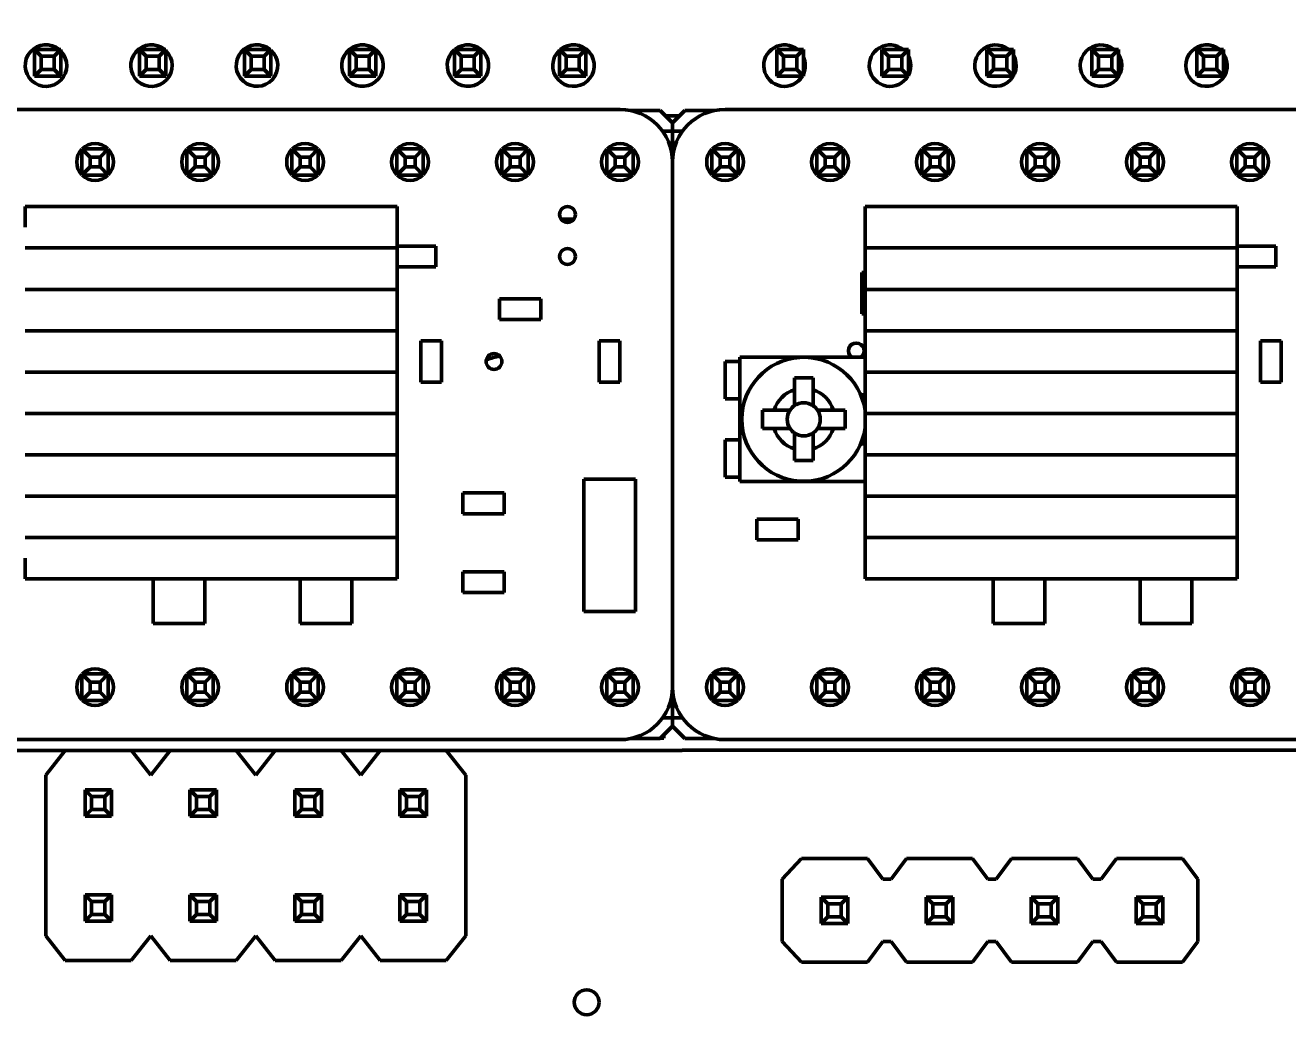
# Model space of a CAD drawing. Header units: millimetres. Extents: x -1328 to 2520, y -765 to 1782.
# Drawn here: x 755.94 to 786.48, y 817.19 to 841.12 of the extents above; entities that cross this region are included whole.
import ezdxf

# ---------------------------------------------------------------- set-up
doc = ezdxf.new("R2010")
doc.units = ezdxf.units.MM
doc.header["$LTSCALE"] = 6
doc.layers.add('Dimension (ISO)', color=7, linetype='Continuous', lineweight=25)
doc.layers.add('Visible (ISO)', color=7, linetype='Continuous', lineweight=50)
doc.styles.add('Note Text (ISO)', font='tahoma.ttf')
doc.dimstyles.new('Default (ISO)', dxfattribs={"dimscale": 6, "dimtxt": 3.5, "dimasz": 2.5, "dimexe": 3.175, "dimexo": 0, "dimgap": 0.762, "dimtad": 1, "dimrnd": 1e-08, "dimzin": 0, "dimtxsty": 'Note Text (ISO)', "dimcen": 0.09, "dimdle": 10, "dimclrd": 256, "dimclre": 256, "dimclrt": 256, "dimazin": 0, "dimtfac": 1.001486, "dimtmove": 0, "dimatfit": 3, "dimfxl": 1, "dimtolj": 1, "dimtzin": 0, "dimlwd": -1, "dimlwe": -1, "dimarcsym": 0})

# ---------------------------------------------------------------- blocks, each defined once
blk = doc.blocks.new('*D22')
at = {"layer": 'Defpoints', "color": 0, "transparency": 16777216}
for p in [(706.832, 862.64), (706.832, 848.903), (758.189, 848.903)]:
    blk.add_point(p, dxfattribs=at)
at = {"layer": 'Dimension (ISO)', "transparency": 16777216}
for p, q in [((706.832, 877.64), (706.832, 949.553)), ((706.832, 848.903), (706.832, 862.64)), ((758.189, 848.903), (687.782, 848.903)), ((706.832, 833.903), (706.832, 818.903))]:
    blk.add_line(p, q, dxfattribs=at)
for points in [[(704.332, 877.64), (709.332, 877.64), (706.832, 862.64)], [(704.332, 833.903), (709.332, 833.903), (706.832, 848.903)]]:
    blk.add_solid(points, dxfattribs=at)
at = {"layer": 'Dimension (ISO)', "transparency": 16777216, "insert": (681.189, 917.352), "char_height": 21, "attachment_point": 1, "rotation": 90, "style": 'Note Text (ISO)'}
blk.add_mtext('\\A1;14', dxfattribs=at)

msp = doc.modelspace()

# ---------------------------------------------------------------- linework, layer by layer
at = {"layer": 'Visible (ISO)'}
for p, q in [((756.161, 839.888), (756.161, 840.528)), ((756.161, 840.528), (756.801, 840.528)), ((756.321, 840.368), (756.161, 840.528)), ((756.321, 840.368), (756.641, 840.368)), ((756.321, 840.048), (756.321, 840.368)), ((756.801, 840.528), (756.641, 840.368)), ((756.641, 840.048), (756.641, 840.368)), ((756.801, 839.888), (756.801, 840.528)), ((758.701, 839.888), (758.701, 840.528)), ((758.701, 840.528), (759.341, 840.528)), ((758.861, 840.368), (758.701, 840.528)), ((758.861, 840.368), (759.181, 840.368)), ((758.861, 840.048), (758.861, 840.368)), ((759.341, 840.528), (759.181, 840.368)), ((759.181, 840.048), (759.181, 840.368)), ((759.341, 839.888), (759.341, 840.528)), ((761.241, 840.528), (761.881, 840.528)), ((761.401, 840.368), (761.241, 840.528)), ((761.241, 839.888), (761.241, 840.528)), ((761.401, 840.368), (761.721, 840.368)), ((761.401, 840.048), (761.401, 840.368)), ((761.881, 840.528), (761.721, 840.368)), ((761.721, 840.048), (761.721, 840.368)), ((761.881, 839.888), (761.881, 840.528)), ((763.781, 839.888), (763.781, 840.528)), ((763.781, 840.528), (764.421, 840.528)), ((763.941, 840.368), (763.781, 840.528)), ((763.941, 840.368), (764.261, 840.368)), ((763.941, 840.048), (763.941, 840.368)), ((764.421, 840.528), (764.261, 840.368)), ((764.261, 840.048), (764.261, 840.368)), ((764.421, 839.888), (764.421, 840.528)), ((766.321, 839.888), (766.321, 840.528)), ((766.321, 840.528), (766.961, 840.528)), ((766.481, 840.368), (766.321, 840.528)), ((766.481, 840.368), (766.801, 840.368)), ((766.481, 840.048), (766.481, 840.368)), ((766.961, 840.528), (766.801, 840.368)), ((766.801, 840.048), (766.801, 840.368)), ((766.961, 839.888), (766.961, 840.528)), ((768.861, 839.888), (768.861, 840.528)), ((768.861, 840.528), (769.501, 840.528)), ((769.021, 840.368), (768.861, 840.528)), ((769.021, 840.368), (769.341, 840.368)), ((769.021, 840.048), (769.021, 840.368)), ((769.501, 840.528), (769.341, 840.368)), ((769.341, 840.048), (769.341, 840.368)), ((769.501, 839.888), (769.501, 840.528)), ((774.284, 840.368), (774.124, 840.528)), ((774.124, 839.888), (774.124, 840.528)), ((774.124, 840.528), (774.764, 840.528)), ((774.284, 840.368), (774.604, 840.368)), ((774.284, 840.048), (774.284, 840.368)), ((774.764, 840.528), (774.604, 840.368)), ((774.604, 840.048), (774.604, 840.368)), ((774.764, 839.888), (774.764, 840.528)), ((776.824, 840.368), (776.664, 840.528)), ((776.664, 839.888), (776.664, 840.528)), ((776.664, 840.528), (777.304, 840.528)), ((776.824, 840.368), (777.144, 840.368)), ((776.824, 840.048), (776.824, 840.368)), ((777.304, 840.528), (777.144, 840.368)), ((777.144, 840.048), (777.144, 840.368)), ((777.304, 839.888), (777.304, 840.528)), ((779.364, 840.368), (779.204, 840.528)), ((779.204, 839.888), (779.204, 840.528)), ((779.204, 840.528), (779.844, 840.528)), ((779.364, 840.368), (779.684, 840.368)), ((779.364, 840.048), (779.364, 840.368)), ((779.844, 840.528), (779.684, 840.368)), ((779.684, 840.048), (779.684, 840.368)), ((779.844, 839.888), (779.844, 840.528)), ((781.904, 840.368), (781.744, 840.528)), ((781.744, 839.888), (781.744, 840.528)), ((781.744, 840.528), (782.384, 840.528)), ((781.904, 840.368), (782.224, 840.368)), ((781.904, 840.048), (781.904, 840.368)), ((782.384, 840.528), (782.224, 840.368)), ((782.224, 840.048), (782.224, 840.368)), ((782.384, 839.888), (782.384, 840.528)), ((784.444, 840.368), (784.284, 840.528)), ((784.284, 839.888), (784.284, 840.528)), ((784.284, 840.528), (784.924, 840.528)), ((784.444, 840.368), (784.764, 840.368)), ((784.444, 840.048), (784.444, 840.368)), ((784.924, 840.528), (784.764, 840.368)), ((784.764, 840.048), (784.764, 840.368)), ((784.924, 839.888), (784.924, 840.528)), ((756.161, 839.888), (756.321, 840.048)), ((756.321, 840.048), (756.641, 840.048)), ((756.641, 840.048), (756.801, 839.888)), ((758.701, 839.888), (758.861, 840.048)), ((758.861, 840.048), (759.181, 840.048)), ((759.181, 840.048), (759.341, 839.888)), ((761.241, 839.888), (761.401, 840.048)), ((761.401, 840.048), (761.721, 840.048)), ((761.721, 840.048), (761.881, 839.888)), ((763.781, 839.888), (763.941, 840.048)), ((763.941, 840.048), (764.261, 840.048)), ((764.261, 840.048), (764.421, 839.888)), ((766.321, 839.888), (766.481, 840.048)), ((766.481, 840.048), (766.801, 840.048)), ((766.801, 840.048), (766.961, 839.888)), ((768.861, 839.888), (769.021, 840.048)), ((769.021, 840.048), (769.341, 840.048)), ((769.341, 840.048), (769.501, 839.888)), ((774.124, 839.888), (774.284, 840.048)), ((774.284, 840.048), (774.604, 840.048)), ((774.604, 840.048), (774.764, 839.888)), ((776.664, 839.888), (776.824, 840.048)), ((776.824, 840.048), (777.144, 840.048)), ((777.144, 840.048), (777.304, 839.888)), ((779.204, 839.888), (779.364, 840.048)), ((779.364, 840.048), (779.684, 840.048)), ((779.684, 840.048), (779.844, 839.888)), ((781.744, 839.888), (781.904, 840.048)), ((781.904, 840.048), (782.224, 840.048)), ((782.224, 840.048), (782.384, 839.888)), ((784.284, 839.888), (784.444, 840.048)), ((784.444, 840.048), (784.764, 840.048)), ((784.764, 840.048), (784.924, 839.888)), ((756.161, 839.888), (756.801, 839.888)), ((758.701, 839.888), (759.341, 839.888)), ((761.241, 839.888), (761.881, 839.888)), ((763.781, 839.888), (764.421, 839.888)), ((766.321, 839.888), (766.961, 839.888)), ((768.861, 839.888), (769.501, 839.888)), ((774.124, 839.888), (774.764, 839.888)), ((776.664, 839.888), (777.304, 839.888)), ((779.204, 839.888), (779.844, 839.888)), ((781.744, 839.888), (782.384, 839.888)), ((784.284, 839.888), (784.924, 839.888)), ((770.327, 839.079), (752.547, 839.079)), ((770.578, 839.054), (771.297, 839.054)), ((771.597, 838.754), (771.297, 839.054)), ((771.897, 839.054), (771.597, 838.754)), ((771.897, 839.054), (772.617, 839.054)), ((790.647, 839.079), (772.867, 839.079)), ((771.422, 838.929), (771.772, 838.929)), ((771.597, 838.554), (771.597, 838.754)), ((771.597, 838.754), (771.597, 838.554)), ((771.597, 838.554), (771.356, 838.554)), ((771.839, 838.554), (771.597, 838.554)), ((771.597, 838.554), (771.597, 837.809)), ((771.597, 837.809), (771.597, 838.554)), ((757.307, 838.129), (757.947, 838.129)), ((757.507, 837.929), (757.307, 838.129)), ((757.307, 837.489), (757.307, 838.129)), ((757.747, 837.929), (757.947, 838.129)), ((757.947, 838.129), (757.947, 837.489)), ((759.847, 838.129), (760.487, 838.129)), ((760.047, 837.929), (759.847, 838.129)), ((759.847, 837.489), (759.847, 838.129)), ((760.287, 837.929), (760.487, 838.129)), ((760.487, 838.129), (760.487, 837.489)), ((762.387, 838.129), (763.027, 838.129)), ((762.587, 837.929), (762.387, 838.129)), ((762.387, 837.489), (762.387, 838.129)), ((762.827, 837.929), (763.027, 838.129)), ((763.027, 838.129), (763.027, 837.489)), ((764.927, 838.129), (765.567, 838.129)), ((765.127, 837.929), (764.927, 838.129)), ((764.927, 837.489), (764.927, 838.129)), ((765.367, 837.929), (765.567, 838.129)), ((765.567, 838.129), (765.567, 837.489)), ((767.467, 838.129), (768.107, 838.129)), ((767.667, 837.929), (767.467, 838.129)), ((767.467, 837.489), (767.467, 838.129)), ((767.907, 837.929), (768.107, 838.129)), ((768.107, 838.129), (768.107, 837.489)), ((770.007, 838.129), (770.647, 838.129)), ((770.207, 837.929), (770.007, 838.129)), ((770.007, 837.489), (770.007, 838.129)), ((770.447, 837.929), (770.647, 838.129)), ((770.647, 838.129), (770.647, 837.489)), ((772.747, 837.929), (772.547, 838.129)), ((772.547, 837.489), (772.547, 838.129)), ((772.547, 838.129), (773.187, 838.129)), ((772.987, 837.929), (773.187, 838.129)), ((773.187, 838.129), (773.187, 837.489)), ((775.087, 838.129), (775.727, 838.129)), ((775.287, 837.929), (775.087, 838.129)), ((775.087, 837.489), (775.087, 838.129)), ((775.527, 837.929), (775.727, 838.129)), ((775.727, 838.129), (775.727, 837.489)), ((777.627, 838.129), (778.267, 838.129)), ((777.827, 837.929), (777.627, 838.129)), ((777.627, 837.489), (777.627, 838.129)), ((778.067, 837.929), (778.267, 838.129)), ((778.267, 838.129), (778.267, 837.489)), ((780.167, 838.129), (780.807, 838.129)), ((780.367, 837.929), (780.167, 838.129)), ((780.167, 837.489), (780.167, 838.129)), ((780.607, 837.929), (780.807, 838.129)), ((780.807, 838.129), (780.807, 837.489)), ((782.707, 838.129), (783.347, 838.129)), ((782.907, 837.929), (782.707, 838.129)), ((782.707, 837.489), (782.707, 838.129)), ((783.147, 837.929), (783.347, 838.129)), ((783.347, 838.129), (783.347, 837.489)), ((785.247, 838.129), (785.887, 838.129)), ((785.447, 837.929), (785.247, 838.129)), ((785.247, 837.489), (785.247, 838.129)), ((785.687, 837.929), (785.887, 838.129)), ((785.887, 838.129), (785.887, 837.489)), ((757.747, 837.929), (757.507, 837.929)), ((757.507, 837.929), (757.507, 837.689)), ((757.747, 837.689), (757.747, 837.929)), ((760.287, 837.929), (760.047, 837.929)), ((760.047, 837.929), (760.047, 837.689)), ((760.287, 837.689), (760.287, 837.929)), ((762.827, 837.929), (762.587, 837.929)), ((762.587, 837.929), (762.587, 837.689)), ((762.827, 837.689), (762.827, 837.929)), ((765.367, 837.929), (765.127, 837.929)), ((765.127, 837.929), (765.127, 837.689)), ((765.367, 837.689), (765.367, 837.929)), ((767.907, 837.929), (767.667, 837.929)), ((767.667, 837.929), (767.667, 837.689)), ((767.907, 837.689), (767.907, 837.929)), ((770.447, 837.929), (770.207, 837.929)), ((770.207, 837.929), (770.207, 837.689)), ((770.447, 837.689), (770.447, 837.929)), ((772.987, 837.929), (772.747, 837.929)), ((772.747, 837.929), (772.747, 837.689)), ((772.987, 837.689), (772.987, 837.929)), ((775.527, 837.929), (775.287, 837.929)), ((775.287, 837.929), (775.287, 837.689)), ((775.527, 837.689), (775.527, 837.929)), ((778.067, 837.929), (777.827, 837.929)), ((777.827, 837.929), (777.827, 837.689)), ((778.067, 837.689), (778.067, 837.929)), ((780.607, 837.929), (780.367, 837.929)), ((780.367, 837.929), (780.367, 837.689)), ((780.607, 837.689), (780.607, 837.929)), ((783.147, 837.929), (782.907, 837.929)), ((782.907, 837.929), (782.907, 837.689)), ((783.147, 837.689), (783.147, 837.929)), ((785.687, 837.929), (785.447, 837.929)), ((785.447, 837.929), (785.447, 837.689)), ((785.687, 837.689), (785.687, 837.929)), ((757.307, 837.489), (757.507, 837.689)), ((757.507, 837.689), (757.747, 837.689)), ((757.947, 837.489), (757.747, 837.689)), ((759.847, 837.489), (760.047, 837.689)), ((760.047, 837.689), (760.287, 837.689)), ((760.487, 837.489), (760.287, 837.689)), ((762.387, 837.489), (762.587, 837.689)), ((762.587, 837.689), (762.827, 837.689)), ((763.027, 837.489), (762.827, 837.689)), ((764.927, 837.489), (765.127, 837.689)), ((765.127, 837.689), (765.367, 837.689)), ((765.567, 837.489), (765.367, 837.689)), ((767.467, 837.489), (767.667, 837.689)), ((767.667, 837.689), (767.907, 837.689)), ((768.107, 837.489), (767.907, 837.689)), ((770.007, 837.489), (770.207, 837.689)), ((770.207, 837.689), (770.447, 837.689)), ((770.647, 837.489), (770.447, 837.689)), ((771.597, 837.809), (771.597, 825.109)), ((771.597, 825.109), (771.597, 837.809)), ((772.547, 837.489), (772.747, 837.689)), ((772.747, 837.689), (772.987, 837.689)), ((773.187, 837.489), (772.987, 837.689)), ((775.087, 837.489), (775.287, 837.689)), ((775.287, 837.689), (775.527, 837.689)), ((775.727, 837.489), (775.527, 837.689)), ((777.627, 837.489), (777.827, 837.689)), ((777.827, 837.689), (778.067, 837.689)), ((778.267, 837.489), (778.067, 837.689)), ((780.167, 837.489), (780.367, 837.689)), ((780.367, 837.689), (780.607, 837.689)), ((780.807, 837.489), (780.607, 837.689)), ((782.707, 837.489), (782.907, 837.689)), ((782.907, 837.689), (783.147, 837.689)), ((783.347, 837.489), (783.147, 837.689)), ((785.247, 837.489), (785.447, 837.689)), ((785.447, 837.689), (785.687, 837.689)), ((785.887, 837.489), (785.687, 837.689)), ((757.947, 837.489), (757.307, 837.489)), ((760.487, 837.489), (759.847, 837.489)), ((763.027, 837.489), (762.387, 837.489)), ((765.567, 837.489), (764.927, 837.489)), ((768.107, 837.489), (767.467, 837.489)), ((770.647, 837.489), (770.007, 837.489)), ((773.187, 837.489), (772.547, 837.489)), ((775.727, 837.489), (775.087, 837.489)), ((778.267, 837.489), (777.627, 837.489)), ((780.807, 837.489), (780.167, 837.489)), ((783.347, 837.489), (782.707, 837.489)), ((785.887, 837.489), (785.247, 837.489)), ((764.937, 836.729), (755.937, 836.729)), ((755.937, 836.729), (755.937, 836.229)), ((764.937, 836.229), (764.937, 836.729)), ((785.257, 836.729), (776.257, 836.729)), ((776.257, 836.729), (776.257, 836.229)), ((785.257, 836.229), (785.257, 836.729)), ((768.902, 836.429), (769.213, 836.429)), ((764.937, 835.729), (764.937, 836.229)), ((776.257, 836.229), (776.257, 835.729)), ((785.257, 835.729), (785.257, 836.229)), ((764.937, 835.729), (755.937, 835.729)), ((765.874, 835.773), (764.937, 835.773)), ((764.937, 835.729), (764.937, 834.729)), ((765.874, 835.273), (765.874, 835.773)), ((785.257, 835.729), (776.257, 835.729)), ((776.257, 834.729), (776.257, 835.729)), ((786.194, 835.773), (785.257, 835.773)), ((785.257, 835.729), (785.257, 834.729)), ((786.194, 835.273), (786.194, 835.773)), ((764.937, 835.273), (765.874, 835.273)), ((776.173, 835.134), (776.173, 834.134)), ((776.257, 835.134), (776.173, 835.134)), ((785.257, 835.273), (786.194, 835.273)), ((755.937, 834.729), (764.937, 834.729)), ((764.937, 833.729), (764.937, 834.729)), ((768.414, 834.503), (767.414, 834.503)), ((767.414, 834.503), (767.414, 834.003)), ((768.414, 834.003), (768.414, 834.503)), ((776.257, 834.729), (785.257, 834.729)), ((776.257, 834.729), (776.257, 833.729)), ((785.257, 833.729), (785.257, 834.729)), ((767.414, 834.003), (768.414, 834.003)), ((776.173, 834.134), (776.257, 834.134)), ((764.937, 833.729), (755.937, 833.729)), ((764.937, 833.729), (764.937, 832.729)), ((785.257, 833.729), (776.257, 833.729)), ((776.257, 832.729), (776.257, 833.729)), ((785.257, 833.729), (785.257, 832.729)), ((765.505, 833.483), (765.505, 832.483)), ((766.005, 833.483), (765.505, 833.483)), ((766.005, 832.483), (766.005, 833.483)), ((769.823, 833.483), (769.823, 832.483)), ((770.323, 833.483), (769.823, 833.483)), ((770.323, 832.483), (770.323, 833.483)), ((785.825, 833.483), (785.825, 832.483)), ((786.325, 833.483), (785.825, 833.483)), ((786.325, 832.483), (786.325, 833.483)), ((772.872, 832.986), (773.222, 832.986)), ((772.872, 832.081), (772.872, 832.986)), ((776.257, 833.086), (773.222, 833.086)), ((773.222, 833.086), (773.222, 832.986)), ((773.222, 832.986), (773.222, 832.081)), ((755.937, 832.729), (764.937, 832.729)), ((764.937, 831.729), (764.937, 832.729)), ((776.257, 832.729), (785.257, 832.729)), ((776.257, 832.729), (776.257, 831.729)), ((785.257, 831.729), (785.257, 832.729)), ((765.505, 832.483), (766.005, 832.483)), ((769.823, 832.483), (770.323, 832.483)), ((774.997, 832.586), (774.547, 832.586)), ((774.547, 832.586), (774.547, 832.301)), ((774.997, 832.301), (774.997, 832.586)), ((785.825, 832.483), (786.325, 832.483)), ((773.222, 832.081), (772.872, 832.081)), ((773.222, 832.081), (773.222, 831.091)), ((776.149, 832.181), (776.257, 832.181)), ((764.937, 831.729), (755.937, 831.729)), ((764.937, 831.729), (764.937, 830.729)), ((773.772, 831.811), (773.772, 831.361)), ((774.057, 831.811), (773.772, 831.811)), ((775.772, 831.811), (775.488, 831.811)), ((775.772, 831.361), (775.772, 831.811)), ((785.257, 831.729), (776.257, 831.729)), ((776.257, 830.729), (776.257, 831.729)), ((785.257, 831.729), (785.257, 830.729)), ((773.772, 831.361), (774.057, 831.361)), ((775.488, 831.361), (775.772, 831.361)), ((772.872, 831.091), (773.222, 831.091)), ((772.872, 830.186), (772.872, 831.091)), ((773.222, 831.091), (773.222, 830.186)), ((774.547, 830.87), (774.547, 830.586)), ((774.997, 830.586), (774.997, 830.87)), ((776.257, 830.991), (776.149, 830.991)), ((755.937, 830.729), (764.937, 830.729)), ((764.937, 829.729), (764.937, 830.729)), ((774.547, 830.586), (774.997, 830.586)), ((776.257, 830.729), (785.257, 830.729)), ((776.257, 830.729), (776.257, 829.729)), ((785.257, 829.729), (785.257, 830.729)), ((773.222, 830.186), (772.872, 830.186)), ((773.222, 830.186), (773.222, 830.086)), ((769.448, 830.138), (769.448, 826.938)), ((770.698, 830.138), (769.448, 830.138)), ((770.698, 826.938), (770.698, 830.138)), ((773.222, 830.086), (776.257, 830.086)), ((764.937, 829.729), (755.937, 829.729)), ((764.937, 829.729), (764.937, 828.729)), ((767.525, 829.804), (766.525, 829.804)), ((766.525, 829.804), (766.525, 829.304)), ((767.525, 829.304), (767.525, 829.804)), ((785.257, 829.729), (776.257, 829.729)), ((776.257, 828.729), (776.257, 829.729)), ((785.257, 829.729), (785.257, 828.729)), ((766.525, 829.304), (767.525, 829.304)), ((774.637, 829.169), (773.637, 829.169)), ((773.637, 829.169), (773.637, 828.669)), ((774.637, 828.669), (774.637, 829.169)), ((755.937, 828.729), (764.937, 828.729)), ((764.937, 828.229), (764.937, 828.729)), ((773.637, 828.669), (774.637, 828.669)), ((776.257, 828.729), (785.257, 828.729)), ((776.257, 828.729), (776.257, 828.229)), ((785.257, 828.229), (785.257, 828.729)), ((755.937, 828.229), (755.937, 827.729)), ((764.937, 827.729), (764.937, 828.229)), ((776.257, 828.229), (776.257, 827.729)), ((785.257, 827.729), (785.257, 828.229)), ((767.525, 827.899), (766.525, 827.899)), ((766.525, 827.899), (766.525, 827.399)), ((767.525, 827.399), (767.525, 827.899)), ((755.937, 827.729), (764.937, 827.729)), ((759.034, 827.729), (759.034, 826.649)), ((760.284, 826.649), (760.284, 827.729)), ((762.59, 827.729), (762.59, 826.649)), ((763.84, 826.649), (763.84, 827.729)), ((776.257, 827.729), (785.257, 827.729)), ((779.354, 827.729), (779.354, 826.649)), ((780.604, 826.649), (780.604, 827.729)), ((782.91, 827.729), (782.91, 826.649)), ((784.16, 826.649), (784.16, 827.729)), ((766.525, 827.399), (767.525, 827.399)), ((769.448, 826.938), (770.698, 826.938)), ((759.034, 826.649), (760.284, 826.649)), ((762.59, 826.649), (763.84, 826.649)), ((779.354, 826.649), (780.604, 826.649)), ((782.91, 826.649), (784.16, 826.649)), ((757.507, 825.229), (757.307, 825.429)), ((757.307, 824.789), (757.307, 825.429)), ((757.307, 825.429), (757.947, 825.429)), ((757.747, 825.229), (757.947, 825.429)), ((757.947, 825.429), (757.947, 824.789)), ((759.847, 825.429), (760.487, 825.429)), ((759.847, 824.789), (759.847, 825.429)), ((760.047, 825.229), (759.847, 825.429)), ((760.287, 825.229), (760.487, 825.429)), ((760.487, 825.429), (760.487, 824.789)), ((762.387, 824.789), (762.387, 825.429)), ((762.387, 825.429), (763.027, 825.429)), ((762.587, 825.229), (762.387, 825.429)), ((762.827, 825.229), (763.027, 825.429)), ((763.027, 825.429), (763.027, 824.789)), ((764.927, 824.789), (764.927, 825.429)), ((764.927, 825.429), (765.567, 825.429)), ((765.127, 825.229), (764.927, 825.429)), ((765.367, 825.229), (765.567, 825.429)), ((765.567, 825.429), (765.567, 824.789)), ((767.467, 824.789), (767.467, 825.429)), ((767.467, 825.429), (768.107, 825.429)), ((767.667, 825.229), (767.467, 825.429)), ((767.907, 825.229), (768.107, 825.429)), ((768.107, 825.429), (768.107, 824.789)), ((770.007, 824.789), (770.007, 825.429)), ((770.007, 825.429), (770.647, 825.429)), ((770.207, 825.229), (770.007, 825.429)), ((770.447, 825.229), (770.647, 825.429)), ((770.647, 825.429), (770.647, 824.789)), ((772.547, 825.429), (773.187, 825.429)), ((772.747, 825.229), (772.547, 825.429)), ((772.547, 824.789), (772.547, 825.429)), ((772.987, 825.229), (773.187, 825.429)), ((773.187, 825.429), (773.187, 824.789)), ((775.287, 825.229), (775.087, 825.429)), ((775.087, 824.789), (775.087, 825.429)), ((775.087, 825.429), (775.727, 825.429)), ((775.527, 825.229), (775.727, 825.429)), ((775.727, 825.429), (775.727, 824.789)), ((777.827, 825.229), (777.627, 825.429)), ((777.627, 824.789), (777.627, 825.429)), ((777.627, 825.429), (778.267, 825.429)), ((778.067, 825.229), (778.267, 825.429)), ((778.267, 825.429), (778.267, 824.789)), ((780.167, 825.429), (780.807, 825.429)), ((780.167, 824.789), (780.167, 825.429)), ((780.367, 825.229), (780.167, 825.429)), ((780.607, 825.229), (780.807, 825.429)), ((780.807, 825.429), (780.807, 824.789)), ((782.707, 824.789), (782.707, 825.429)), ((782.707, 825.429), (783.347, 825.429)), ((782.907, 825.229), (782.707, 825.429)), ((783.147, 825.229), (783.347, 825.429)), ((783.347, 825.429), (783.347, 824.789)), ((785.247, 824.789), (785.247, 825.429)), ((785.247, 825.429), (785.887, 825.429)), ((785.447, 825.229), (785.247, 825.429)), ((785.687, 825.229), (785.887, 825.429)), ((785.887, 825.429), (785.887, 824.789)), ((757.307, 824.789), (757.507, 824.989)), ((757.507, 825.229), (757.507, 824.989)), ((757.747, 825.229), (757.507, 825.229)), ((757.507, 824.989), (757.747, 824.989)), ((757.747, 824.989), (757.747, 825.229)), ((757.947, 824.789), (757.747, 824.989)), ((759.847, 824.789), (760.047, 824.989)), ((760.047, 825.229), (760.047, 824.989)), ((760.287, 825.229), (760.047, 825.229)), ((760.047, 824.989), (760.287, 824.989)), ((760.287, 824.989), (760.287, 825.229)), ((760.487, 824.789), (760.287, 824.989)), ((762.387, 824.789), (762.587, 824.989)), ((762.587, 825.229), (762.587, 824.989)), ((762.827, 825.229), (762.587, 825.229)), ((762.587, 824.989), (762.827, 824.989)), ((762.827, 824.989), (762.827, 825.229)), ((763.027, 824.789), (762.827, 824.989)), ((764.927, 824.789), (765.127, 824.989)), ((765.127, 825.229), (765.127, 824.989)), ((765.367, 825.229), (765.127, 825.229)), ((765.127, 824.989), (765.367, 824.989)), ((765.367, 824.989), (765.367, 825.229)), ((765.567, 824.789), (765.367, 824.989)), ((767.467, 824.789), (767.667, 824.989)), ((767.667, 825.229), (767.667, 824.989)), ((767.907, 825.229), (767.667, 825.229)), ((767.667, 824.989), (767.907, 824.989)), ((767.907, 824.989), (767.907, 825.229)), ((768.107, 824.789), (767.907, 824.989)), ((770.007, 824.789), (770.207, 824.989)), ((770.207, 825.229), (770.207, 824.989)), ((770.447, 825.229), (770.207, 825.229)), ((770.207, 824.989), (770.447, 824.989)), ((770.447, 824.989), (770.447, 825.229)), ((770.647, 824.789), (770.447, 824.989)), ((771.597, 825.109), (771.597, 824.364)), ((771.597, 824.364), (771.597, 825.109)), ((772.547, 824.789), (772.747, 824.989)), ((772.987, 825.229), (772.747, 825.229)), ((772.747, 825.229), (772.747, 824.989)), ((772.747, 824.989), (772.987, 824.989)), ((772.987, 824.989), (772.987, 825.229)), ((773.187, 824.789), (772.987, 824.989)), ((775.087, 824.789), (775.287, 824.989)), ((775.287, 825.229), (775.287, 824.989)), ((775.527, 825.229), (775.287, 825.229)), ((775.287, 824.989), (775.527, 824.989)), ((775.527, 824.989), (775.527, 825.229)), ((775.727, 824.789), (775.527, 824.989)), ((777.627, 824.789), (777.827, 824.989)), ((777.827, 825.229), (777.827, 824.989)), ((778.067, 825.229), (777.827, 825.229)), ((777.827, 824.989), (778.067, 824.989)), ((778.067, 824.989), (778.067, 825.229)), ((778.267, 824.789), (778.067, 824.989)), ((780.167, 824.789), (780.367, 824.989)), ((780.367, 825.229), (780.367, 824.989)), ((780.607, 825.229), (780.367, 825.229)), ((780.367, 824.989), (780.607, 824.989)), ((780.607, 824.989), (780.607, 825.229)), ((780.807, 824.789), (780.607, 824.989)), ((782.707, 824.789), (782.907, 824.989)), ((782.907, 825.229), (782.907, 824.989)), ((783.147, 825.229), (782.907, 825.229)), ((782.907, 824.989), (783.147, 824.989)), ((783.147, 824.989), (783.147, 825.229)), ((783.347, 824.789), (783.147, 824.989)), ((785.247, 824.789), (785.447, 824.989)), ((785.447, 825.229), (785.447, 824.989)), ((785.687, 825.229), (785.447, 825.229)), ((785.447, 824.989), (785.687, 824.989)), ((785.687, 824.989), (785.687, 825.229)), ((785.887, 824.789), (785.687, 824.989)), ((757.947, 824.789), (757.307, 824.789)), ((760.487, 824.789), (759.847, 824.789)), ((763.027, 824.789), (762.387, 824.789)), ((765.567, 824.789), (764.927, 824.789)), ((768.107, 824.789), (767.467, 824.789)), ((770.647, 824.789), (770.007, 824.789)), ((773.187, 824.789), (772.547, 824.789)), ((775.727, 824.789), (775.087, 824.789)), ((778.267, 824.789), (777.627, 824.789)), ((780.807, 824.789), (780.167, 824.789)), ((783.347, 824.789), (782.707, 824.789)), ((785.887, 824.789), (785.247, 824.789)), ((771.297, 823.864), (771.597, 824.164)), ((771.356, 824.364), (771.597, 824.364)), ((771.597, 824.364), (771.839, 824.364)), ((771.597, 824.164), (771.597, 824.364)), ((771.597, 824.364), (771.597, 824.164)), ((771.597, 824.164), (771.897, 823.864)), ((752.547, 823.839), (770.327, 823.839)), ((771.297, 823.864), (770.578, 823.864)), ((771.31, 823.876), (771.388, 823.876)), ((771.349, 823.916), (771.388, 823.876)), ((771.388, 823.876), (771.388, 823.955)), ((772.617, 823.864), (771.897, 823.864)), ((772.867, 823.839), (790.647, 823.839)), ((751.264, 823.576), (771.834, 823.576)), ((756.902, 823.576), (756.433, 822.978)), ((758.973, 822.978), (758.504, 823.576)), ((759.442, 823.576), (758.973, 822.978)), ((761.513, 822.978), (761.044, 823.576)), ((761.982, 823.576), (761.513, 822.978)), ((764.053, 822.978), (763.584, 823.576)), ((764.522, 823.576), (764.053, 822.978)), ((766.593, 822.978), (766.124, 823.576)), ((771.834, 823.582), (792.12, 823.582)), ((756.433, 822.978), (756.433, 819.098)), ((766.593, 819.098), (766.593, 822.978)), ((758.023, 822.628), (757.383, 822.628)), ((757.383, 822.628), (757.543, 822.468)), ((757.383, 821.988), (757.383, 822.628)), ((757.863, 822.468), (758.023, 822.628)), ((758.023, 821.988), (758.023, 822.628)), ((758.023, 822.628), (758.023, 822.628)), ((758.023, 821.988), (758.023, 822.628)), ((760.563, 822.628), (759.923, 822.628)), ((759.923, 822.628), (760.083, 822.468)), ((759.923, 821.988), (759.923, 822.628)), ((760.403, 822.468), (760.563, 822.628)), ((760.563, 821.988), (760.563, 822.628)), ((760.563, 822.628), (760.563, 822.628)), ((760.563, 821.988), (760.563, 822.628)), ((763.103, 822.628), (762.463, 822.628)), ((762.463, 822.628), (762.623, 822.468)), ((762.463, 821.988), (762.463, 822.628)), ((762.943, 822.468), (763.103, 822.628)), ((763.103, 821.988), (763.103, 822.628)), ((763.103, 822.628), (763.103, 822.628)), ((763.103, 821.988), (763.103, 822.628)), ((765.003, 821.988), (765.003, 822.628)), ((765.003, 822.628), (765.163, 822.468)), ((765.643, 822.628), (765.003, 822.628)), ((765.483, 822.468), (765.643, 822.628)), ((765.643, 821.988), (765.643, 822.628)), ((765.643, 821.988), (765.643, 822.628)), ((765.643, 822.628), (765.643, 822.628)), ((757.863, 822.468), (757.543, 822.468)), ((757.543, 822.148), (757.543, 822.468)), ((757.863, 822.148), (757.863, 822.468)), ((760.403, 822.468), (760.083, 822.468)), ((760.083, 822.148), (760.083, 822.468)), ((760.403, 822.148), (760.403, 822.468)), ((762.943, 822.468), (762.623, 822.468)), ((762.623, 822.148), (762.623, 822.468)), ((762.943, 822.148), (762.943, 822.468)), ((765.163, 822.148), (765.163, 822.468)), ((765.483, 822.468), (765.163, 822.468)), ((765.483, 822.148), (765.483, 822.468)), ((757.543, 822.148), (757.383, 821.988)), ((758.023, 821.988), (757.383, 821.988)), ((757.863, 822.148), (757.543, 822.148)), ((758.023, 821.988), (757.863, 822.148)), ((758.023, 821.988), (758.023, 821.988)), ((760.083, 822.148), (759.923, 821.988)), ((760.563, 821.988), (759.923, 821.988)), ((760.403, 822.148), (760.083, 822.148)), ((760.563, 821.988), (760.403, 822.148)), ((760.563, 821.988), (760.563, 821.988)), ((762.623, 822.148), (762.463, 821.988)), ((763.103, 821.988), (762.463, 821.988)), ((762.943, 822.148), (762.623, 822.148)), ((763.103, 821.988), (762.943, 822.148)), ((763.103, 821.988), (763.103, 821.988)), ((765.163, 822.148), (765.003, 821.988)), ((765.643, 821.988), (765.003, 821.988)), ((765.483, 822.148), (765.163, 822.148)), ((765.643, 821.988), (765.483, 822.148)), ((765.643, 821.988), (765.643, 821.988)), ((774.246, 820.461), (774.716, 820.961)), ((774.716, 820.961), (776.316, 820.961)), ((776.316, 820.961), (776.686, 820.461)), ((776.886, 820.461), (777.256, 820.961)), ((777.256, 820.961), (778.856, 820.961)), ((778.856, 820.961), (779.226, 820.461)), ((779.426, 820.461), (779.796, 820.961)), ((779.796, 820.961), (781.396, 820.961)), ((781.396, 820.961), (781.766, 820.461)), ((781.966, 820.461), (782.336, 820.961)), ((782.336, 820.961), (783.936, 820.961)), ((783.936, 820.961), (784.306, 820.461)), ((774.246, 820.461), (774.246, 818.961)), ((776.886, 820.461), (776.686, 820.461)), ((779.426, 820.461), (779.226, 820.461)), ((781.966, 820.461), (781.766, 820.461)), ((784.306, 820.461), (784.306, 818.961)), ((758.023, 820.088), (757.383, 820.088)), ((757.383, 820.088), (757.543, 819.928)), ((757.383, 819.448), (757.383, 820.088)), ((757.863, 819.928), (757.543, 819.928)), ((757.543, 819.608), (757.543, 819.928)), ((757.863, 819.928), (758.023, 820.088)), ((757.863, 819.608), (757.863, 819.928)), ((758.023, 819.448), (758.023, 820.088)), ((758.023, 820.088), (758.023, 820.088)), ((758.023, 819.448), (758.023, 820.088)), ((760.563, 820.088), (759.923, 820.088)), ((759.923, 820.088), (760.083, 819.928)), ((759.923, 819.448), (759.923, 820.088)), ((760.403, 819.928), (760.083, 819.928)), ((760.083, 819.608), (760.083, 819.928)), ((760.403, 819.928), (760.563, 820.088)), ((760.403, 819.608), (760.403, 819.928)), ((760.563, 819.448), (760.563, 820.088)), ((760.563, 819.448), (760.563, 820.088)), ((760.563, 820.088), (760.563, 820.088)), ((763.103, 820.088), (762.463, 820.088)), ((762.463, 820.088), (762.623, 819.928)), ((762.463, 819.448), (762.463, 820.088)), ((762.943, 819.928), (762.623, 819.928)), ((762.623, 819.608), (762.623, 819.928)), ((762.943, 819.928), (763.103, 820.088)), ((762.943, 819.608), (762.943, 819.928)), ((763.103, 819.448), (763.103, 820.088)), ((763.103, 820.088), (763.103, 820.088)), ((763.103, 819.448), (763.103, 820.088)), ((765.643, 820.088), (765.003, 820.088)), ((765.003, 820.088), (765.163, 819.928)), ((765.003, 819.448), (765.003, 820.088)), ((765.483, 819.928), (765.163, 819.928)), ((765.163, 819.608), (765.163, 819.928)), ((765.483, 819.928), (765.643, 820.088)), ((765.483, 819.608), (765.483, 819.928)), ((765.643, 819.448), (765.643, 820.088)), ((765.643, 819.448), (765.643, 820.088)), ((765.643, 820.088), (765.643, 820.088)), ((775.836, 820.031), (775.196, 820.031)), ((775.356, 819.871), (775.196, 820.031)), ((775.196, 819.391), (775.196, 820.031)), ((775.676, 819.871), (775.356, 819.871)), ((775.356, 819.551), (775.356, 819.871)), ((775.836, 820.031), (775.676, 819.871)), ((775.676, 819.551), (775.676, 819.871)), ((775.836, 819.391), (775.836, 820.031)), ((777.736, 819.391), (777.736, 820.031)), ((778.376, 820.031), (777.736, 820.031)), ((777.896, 819.871), (777.736, 820.031)), ((778.216, 819.871), (777.896, 819.871)), ((777.896, 819.551), (777.896, 819.871)), ((778.376, 820.031), (778.216, 819.871)), ((778.216, 819.551), (778.216, 819.871)), ((778.376, 819.391), (778.376, 820.031)), ((780.276, 819.391), (780.276, 820.031)), ((780.916, 820.031), (780.276, 820.031)), ((780.436, 819.871), (780.276, 820.031)), ((780.756, 819.871), (780.436, 819.871)), ((780.436, 819.551), (780.436, 819.871)), ((780.916, 820.031), (780.756, 819.871)), ((780.756, 819.551), (780.756, 819.871)), ((780.916, 819.391), (780.916, 820.031)), ((782.816, 819.391), (782.816, 820.031)), ((783.456, 820.031), (782.816, 820.031)), ((782.976, 819.871), (782.816, 820.031)), ((783.296, 819.871), (782.976, 819.871)), ((782.976, 819.551), (782.976, 819.871)), ((783.456, 820.031), (783.296, 819.871)), ((783.296, 819.551), (783.296, 819.871)), ((783.456, 819.391), (783.456, 820.031)), ((757.543, 819.608), (757.383, 819.448)), ((757.863, 819.608), (757.543, 819.608)), ((758.023, 819.448), (757.863, 819.608)), ((760.083, 819.608), (759.923, 819.448)), ((760.403, 819.608), (760.083, 819.608)), ((760.563, 819.448), (760.403, 819.608)), ((762.623, 819.608), (762.463, 819.448)), ((762.943, 819.608), (762.623, 819.608)), ((763.103, 819.448), (762.943, 819.608)), ((765.163, 819.608), (765.003, 819.448)), ((765.483, 819.608), (765.163, 819.608)), ((765.643, 819.448), (765.483, 819.608)), ((775.196, 819.391), (775.356, 819.551)), ((775.676, 819.551), (775.356, 819.551)), ((775.676, 819.551), (775.836, 819.391)), ((777.736, 819.391), (777.896, 819.551)), ((778.216, 819.551), (777.896, 819.551)), ((778.216, 819.551), (778.376, 819.391)), ((780.276, 819.391), (780.436, 819.551)), ((780.756, 819.551), (780.436, 819.551)), ((780.756, 819.551), (780.916, 819.391)), ((782.816, 819.391), (782.976, 819.551)), ((783.296, 819.551), (782.976, 819.551)), ((783.296, 819.551), (783.456, 819.391)), ((758.023, 819.448), (757.383, 819.448)), ((758.023, 819.448), (758.023, 819.448)), ((760.563, 819.448), (759.923, 819.448)), ((760.563, 819.448), (760.563, 819.448)), ((763.103, 819.448), (762.463, 819.448)), ((763.103, 819.448), (763.103, 819.448)), ((765.643, 819.448), (765.003, 819.448)), ((765.643, 819.448), (765.643, 819.448)), ((775.836, 819.391), (775.196, 819.391)), ((778.376, 819.391), (777.736, 819.391)), ((780.916, 819.391), (780.276, 819.391)), ((783.456, 819.391), (782.816, 819.391)), ((756.433, 819.098), (756.903, 818.498)), ((758.503, 818.498), (758.973, 819.098)), ((758.973, 819.098), (759.443, 818.498)), ((761.043, 818.498), (761.513, 819.098)), ((761.513, 819.098), (761.983, 818.498)), ((763.583, 818.498), (764.053, 819.098)), ((764.053, 819.098), (764.523, 818.498)), ((766.123, 818.498), (766.593, 819.098)), ((774.246, 818.961), (774.716, 818.461)), ((776.316, 818.461), (776.686, 818.961)), ((776.886, 818.961), (776.686, 818.961)), ((777.256, 818.461), (776.886, 818.961)), ((779.226, 818.961), (778.856, 818.461)), ((779.426, 818.961), (779.226, 818.961)), ((779.796, 818.461), (779.426, 818.961)), ((781.766, 818.961), (781.396, 818.461)), ((781.966, 818.961), (781.766, 818.961)), ((782.336, 818.461), (781.966, 818.961)), ((784.306, 818.961), (783.936, 818.461)), ((756.903, 818.498), (758.503, 818.498)), ((759.443, 818.498), (761.043, 818.498)), ((761.983, 818.498), (763.583, 818.498)), ((764.523, 818.498), (766.123, 818.498)), ((774.716, 818.461), (776.316, 818.461)), ((778.856, 818.461), (777.256, 818.461)), ((781.396, 818.461), (779.796, 818.461)), ((783.936, 818.461), (782.336, 818.461))]:
    msp.add_line(p, q, dxfattribs=at)
for centre, radius in [((769.057, 836.539), 0.191), ((769.057, 835.523), 0.191), ((767.279, 832.983), 0.191), ((769.52, 817.488), 0.301)]:
    msp.add_circle(centre, radius, dxfattribs=at)
for centre, radius, start, end in [((756.439, 840.14), 0.502, 50.4815, 43.7782), ((758.991, 840.14), 0.502, 50.4815, 45.7889), ((761.543, 840.14), 0.502, 50.4815, 47.7331), ((764.096, 840.14), 0.502, 50.4815, 49.6191), ((766.648, 840.14), 0.502, 130.589, 129.5185), ((769.201, 840.14), 0.502, 132.4811, 129.5185), ((774.306, 840.14), 0.502, 50.4815, 329.844), ((776.858, 840.14), 0.502, 50.4815, 329.844), ((779.41, 840.14), 0.502, 50.4815, 30.3874), ((781.963, 840.14), 0.502, 50.4815, 33.0803), ((784.515, 840.14), 0.502, 50.4815, 35.5915), ((774.306, 840.14), 0.502, 335.7921, 24.2079), ((776.858, 840.14), 0.502, 332.5414, 27.4586), ((770.327, 837.809), 1.27, 0, 90), ((772.867, 837.809), 1.27, 90, 180), ((757.627, 837.809), 0.445, 46.0471, 133.9529), ((760.167, 837.809), 0.445, 46.0471, 133.9529), ((762.707, 837.809), 0.445, 46.0471, 133.9529), ((765.247, 837.809), 0.445, 46.0471, 133.9529), ((767.787, 837.809), 0.445, 46.0471, 133.9529), ((770.327, 837.809), 0.445, 46.0471, 133.9529), ((772.867, 837.809), 0.445, 46.0471, 133.9529), ((775.407, 837.809), 0.445, 46.0471, 133.9529), ((777.947, 837.809), 0.445, 46.0471, 133.9529), ((780.487, 837.809), 0.445, 46.0471, 133.9529), ((783.027, 837.809), 0.445, 46.0471, 133.9529), ((785.567, 837.809), 0.445, 46.0471, 133.9529), ((757.627, 837.809), 0.445, 136.0471, 223.9529), ((757.627, 837.809), 0.445, 316.0471, 43.9529), ((760.167, 837.809), 0.445, 136.0471, 223.9529), ((760.167, 837.809), 0.444, 316.0471, 43.9529), ((762.707, 837.809), 0.445, 136.0471, 223.9529), ((762.707, 837.809), 0.445, 316.0471, 43.9529), ((765.247, 837.809), 0.445, 136.0471, 223.9529), ((765.247, 837.809), 0.445, 316.0471, 43.9529), ((767.787, 837.809), 0.445, 136.0471, 223.9529), ((767.787, 837.809), 0.445, 316.0471, 43.9529), ((770.327, 837.809), 0.445, 136.0471, 223.9529), ((770.327, 837.809), 0.445, 316.0471, 43.9529), ((772.867, 837.809), 0.444, 136.0471, 223.9529), ((772.867, 837.809), 0.445, 316.0471, 43.9529), ((775.407, 837.809), 0.444, 136.0471, 223.9529), ((775.407, 837.809), 0.445, 316.0471, 43.9529), ((777.947, 837.809), 0.445, 136.0471, 223.9529), ((777.947, 837.809), 0.445, 316.0471, 43.9529), ((780.487, 837.809), 0.445, 136.0471, 223.9529), ((780.487, 837.809), 0.445, 316.0471, 43.9529), ((783.027, 837.809), 0.445, 136.0471, 223.9529), ((783.027, 837.809), 0.445, 316.0471, 43.9529), ((785.567, 837.809), 0.445, 136.0471, 223.9529), ((785.567, 837.809), 0.445, 316.0471, 43.9529), ((757.627, 837.809), 0.445, 226.0471, 313.9529), ((760.167, 837.809), 0.445, 226.0471, 313.9529), ((762.707, 837.809), 0.445, 226.0471, 313.9529), ((765.247, 837.809), 0.445, 226.0471, 313.9529), ((767.787, 837.809), 0.444, 226.0471, 313.9529), ((770.327, 837.809), 0.444, 226.0471, 313.9529), ((772.867, 837.809), 0.444, 226.0471, 313.9529), ((775.407, 837.809), 0.444, 226.0471, 313.9529), ((777.947, 837.809), 0.445, 226.0471, 313.9529), ((780.487, 837.809), 0.445, 226.0471, 313.9529), ((783.027, 837.809), 0.445, 226.0471, 313.9529), ((785.567, 837.809), 0.445, 226.0471, 313.9529), ((776.042, 833.237), 0.191, 307.5661, 232.4339), ((768.061, 830.033), 3.15, 101.8205, 107.8546), ((774.772, 831.586), 1.5, 8.1096, 351.8904), ((774.772, 831.586), 0.75, 107.4576, 162.5424), ((774.772, 831.586), 0.75, 17.4576, 72.5424), ((774.772, 831.586), 0.4, 145.7711, 214.2289), ((774.772, 831.586), 0.4, 124.2289, 145.7711), ((774.772, 831.586), 0.4, 55.7711, 124.2289), ((774.772, 831.586), 0.4, 34.2289, 55.7711), ((774.772, 831.586), 0.4, 325.7711, 34.2289), ((774.772, 831.586), 0.75, 197.4576, 252.5424), ((774.772, 831.586), 0.4, 214.2289, 235.7711), ((774.772, 831.586), 0.4, 235.7711, 304.2289), ((774.772, 831.586), 0.4, 304.2289, 325.7711), ((774.772, 831.586), 0.75, 287.4576, 342.5424), ((757.627, 825.109), 0.445, 136.0471, 223.9529), ((757.627, 825.109), 0.445, 46.0471, 133.9529), ((757.627, 825.109), 0.445, 316.0471, 43.9529), ((760.167, 825.109), 0.445, 136.0471, 223.9529), ((760.167, 825.109), 0.445, 46.0471, 133.9529), ((760.167, 825.109), 0.445, 316.0471, 43.9529), ((762.707, 825.109), 0.445, 136.0471, 223.9529), ((762.707, 825.109), 0.445, 46.0471, 133.9529), ((762.707, 825.109), 0.445, 316.0471, 43.9529), ((765.247, 825.109), 0.445, 136.0471, 223.9529), ((765.247, 825.109), 0.445, 46.0471, 133.9529), ((765.247, 825.109), 0.445, 316.0471, 43.9529), ((767.787, 825.109), 0.445, 136.0471, 223.9529), ((767.787, 825.109), 0.444, 46.0471, 133.9529), ((767.787, 825.109), 0.445, 316.0471, 43.9529), ((770.327, 825.109), 0.445, 136.0471, 223.9529), ((770.327, 825.109), 0.445, 46.0471, 133.9529), ((770.327, 825.109), 0.445, 316.0471, 43.9529), ((772.867, 825.109), 0.445, 136.0471, 223.9529), ((772.867, 825.109), 0.445, 46.0471, 133.9529), ((772.867, 825.109), 0.445, 316.0471, 43.9529), ((775.407, 825.109), 0.445, 136.0471, 223.9529), ((775.407, 825.109), 0.445, 46.0471, 133.9529), ((775.407, 825.109), 0.445, 316.0471, 43.9529), ((777.947, 825.109), 0.445, 136.0471, 223.9529), ((777.947, 825.109), 0.445, 46.0471, 133.9529), ((777.947, 825.109), 0.445, 316.0471, 43.9529), ((780.487, 825.109), 0.445, 136.0471, 223.9529), ((780.487, 825.109), 0.445, 46.0471, 133.9529), ((780.487, 825.109), 0.445, 316.0471, 43.9529), ((783.027, 825.109), 0.445, 136.0471, 223.9529), ((783.027, 825.109), 0.445, 46.0471, 133.9529), ((783.027, 825.109), 0.445, 316.0471, 43.9529), ((785.567, 825.109), 0.445, 136.0471, 223.9529), ((785.567, 825.109), 0.445, 46.0471, 133.9529), ((785.567, 825.109), 0.445, 316.0471, 43.9529), ((770.327, 825.109), 1.27, 270, 0), ((772.867, 825.109), 1.27, 180, 270), ((757.627, 825.109), 0.445, 226.0471, 313.9529), ((760.167, 825.109), 0.445, 226.0471, 313.9529), ((762.707, 825.109), 0.445, 226.0471, 313.9529), ((765.247, 825.109), 0.445, 226.0471, 313.9529), ((767.787, 825.109), 0.445, 226.0471, 313.9529), ((770.327, 825.109), 0.445, 226.0471, 313.9529), ((772.867, 825.109), 0.445, 226.0471, 313.9529), ((775.407, 825.109), 0.445, 226.0471, 313.9529), ((777.947, 825.109), 0.445, 226.0471, 313.9529), ((780.487, 825.109), 0.445, 226.0471, 313.9529), ((783.027, 825.109), 0.445, 226.0471, 313.9529), ((785.567, 825.109), 0.445, 226.0471, 313.9529)]:
    msp.add_arc(centre, radius, start, end, dxfattribs=at)
for points, weights in [([(774.547, 832.301), (774.547, 832.05), (774.547, 831.917)], [2.77646236677, 3.67984372819, 4.33128129216]), ([(774.057, 831.361), (774.308, 831.361), (774.442, 831.361)], [2.77646236677, 3.67984372819, 4.33128129216]), ([(774.547, 831.255), (774.547, 831.121), (774.547, 830.87)], [4.33128129216, 3.67984372819, 2.77646236677]), ([(774.997, 830.87), (774.997, 831.121), (774.997, 831.255)], [2.77646236677, 3.67984372819, 4.33128129216])]:
    msp.add_rational_spline(points, weights, degree=2, dxfattribs=at)
for points, weights, knots in [([(774.997, 831.917), (774.997, 831.979), (774.997, 832.161), (774.997, 832.301)], [4.33128129216, 3.9998209999, 3.22019100529, 2.77646236677], [-0.11749864, -0.11749864, -0.11749864, -0.08563339, -0.05487208, -0.05487208, -0.05487208]), ([(774.442, 831.811), (774.379, 831.811), (774.198, 831.811), (774.057, 831.811)], [4.33128129216, 3.9998209999, 3.22019100529, 2.77646236677], [-0.11749864, -0.11749864, -0.11749864, -0.08563339, -0.05487208, -0.05487208, -0.05487208]), ([(775.488, 831.811), (775.347, 831.811), (775.166, 831.811), (775.103, 831.811)], [2.77646236677, 3.22019100529, 3.9998209999, 4.33128129216], [0.05487208, 0.05487208, 0.05487208, 0.08563339, 0.11749864, 0.11749864, 0.11749864]), ([(775.103, 831.361), (775.166, 831.361), (775.347, 831.361), (775.488, 831.361)], [4.33128129216, 3.9998209999, 3.22019100529, 2.77646236677], [-0.11749864, -0.11749864, -0.11749864, -0.08563339, -0.05487208, -0.05487208, -0.05487208])]:
    msp.add_rational_spline(points, weights, degree=2, knots=knots, dxfattribs=at)

# ---------------------------------------------------------------- dimensions: what is measured, and where the dimension line sits
at = {"layer": 'Dimension (ISO)'}
dim = msp.add_linear_dim(base=(706.832, 848.903), p1=(706.832, 862.64), p2=(758.189, 848.903), angle=90, dimstyle='Default (ISO)', override={"dimgap": 0.762, "dimdec": 0, "dimse1": 1, "dimtol": 0, "dimlim": 0, "dimtp": 0, "dimtm": 0, "dimtdec": 2, "dimtofl": 1, "dimatfit": 1}, dxfattribs=at)
dim.commit()
dim.dimension.update_dxf_attribs({"geometry": '*D22', "text_midpoint": (706.832, 931.166), "dimtype": 160})

doc.saveas('drawing.dxf')
